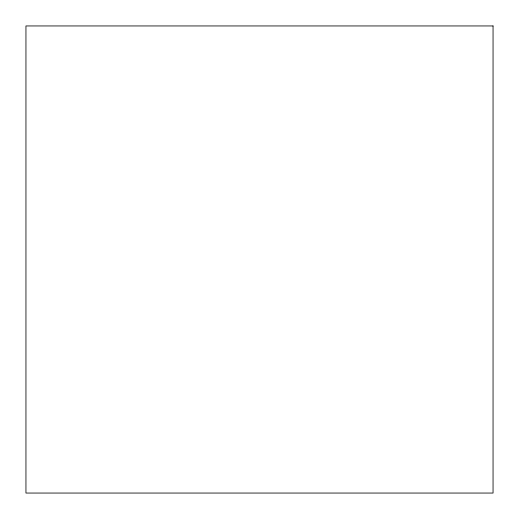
<?xml version="1.0" encoding="UTF-8"?>
<svg xmlns="http://www.w3.org/2000/svg" width="519" height="519" viewBox="0 0 519 519"><rect width="100%" height="100%" fill="white"/><g stroke="black" fill="none" stroke-linecap="round" stroke-linejoin="round"><path stroke-width="0.78" d="M493.05 25.95L25.95 25.95L25.95 493.05L493.05 493.05L493.05 25.95"/></g></svg>
